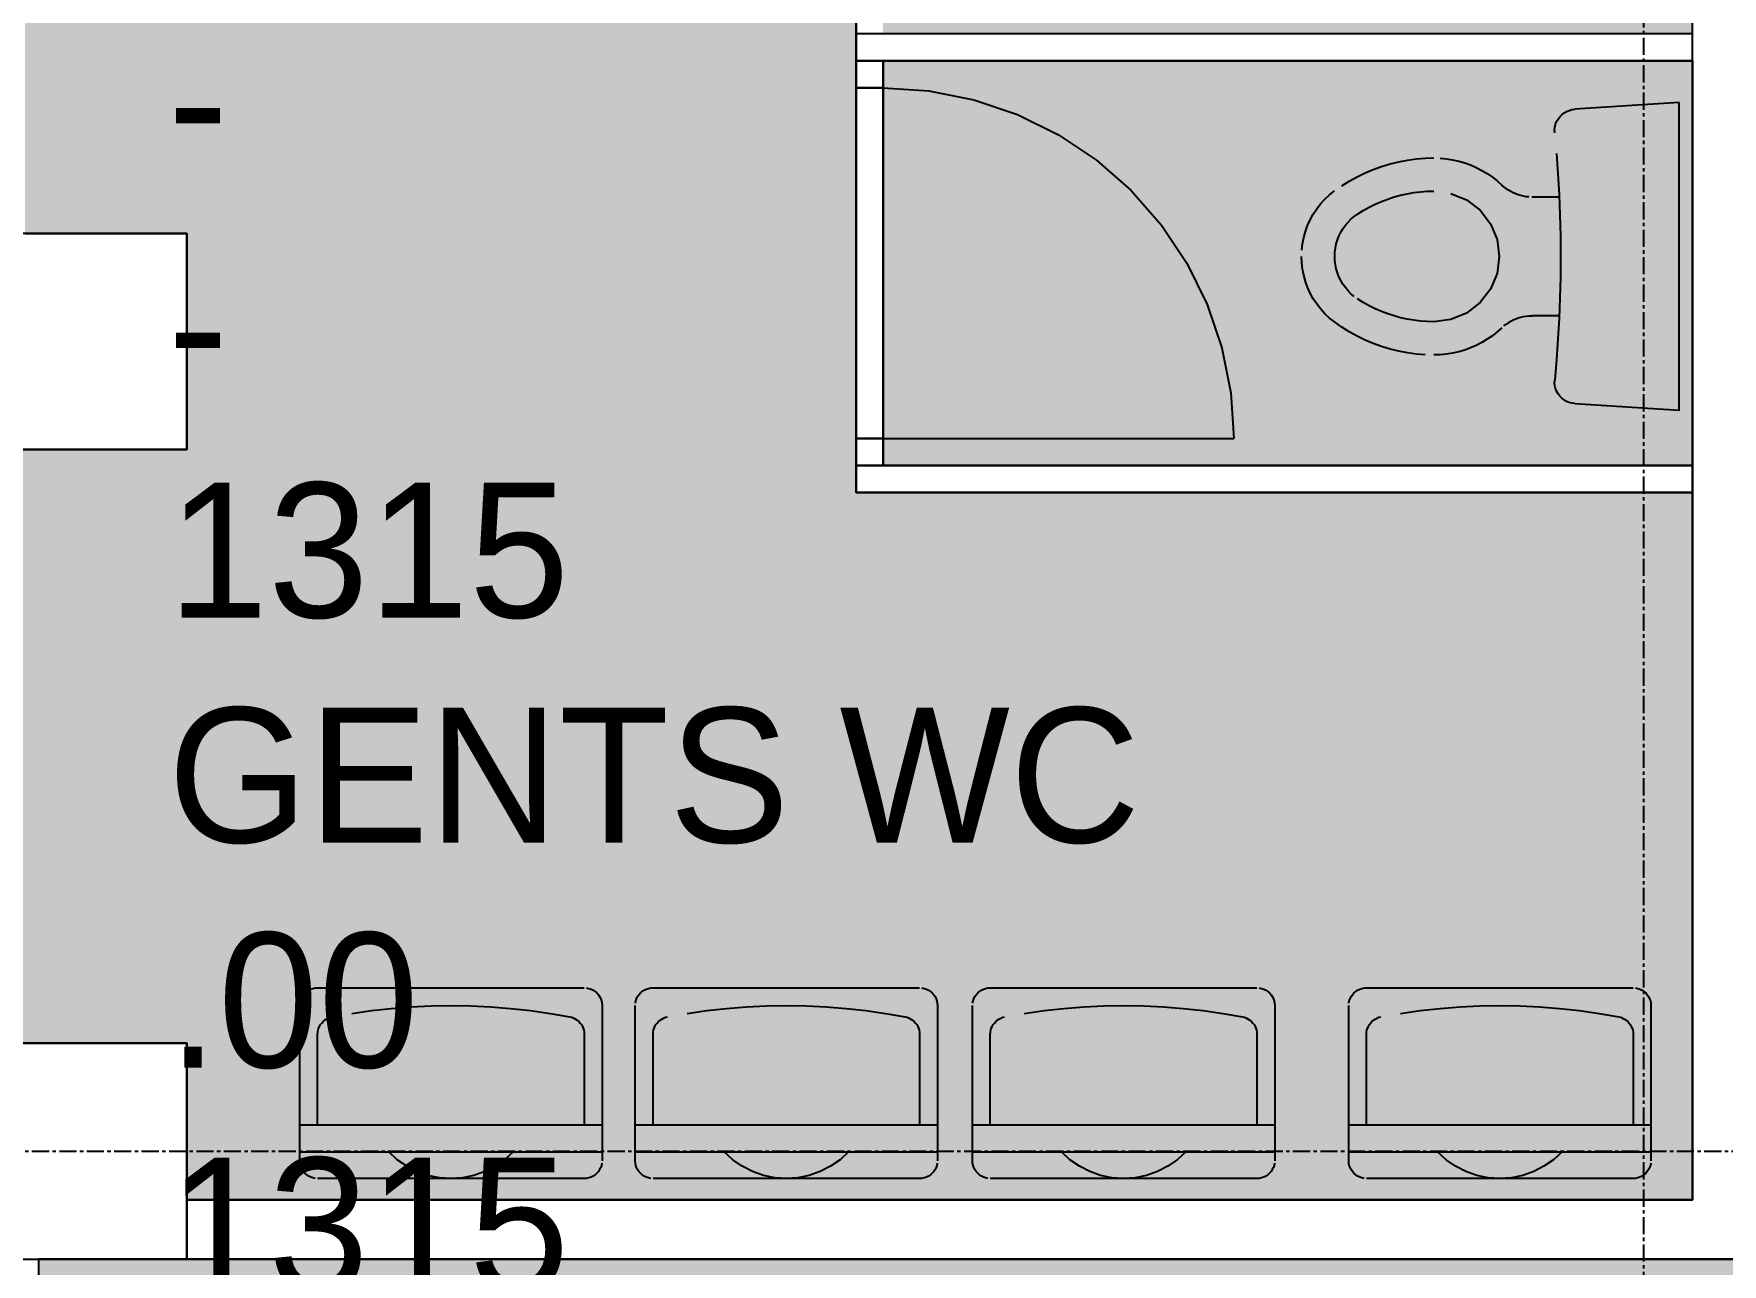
# Model space of a CAD drawing. Header units: millimetres. Extents: x -67062 to 59842, y -55557 to 30708.
# Drawn here: x 16304 to 19433, y 3949 to 6228 of the extents above; entities that cross this region are included whole.
import ezdxf

# ---------------------------------------------------------------- set-up
doc = ezdxf.new("R2010")
doc.units = ezdxf.units.MM
doc.header["$MEASUREMENT"] = 0
doc.linetypes.add('PCENTRE', pattern=[50.8, 31.75, -6.35, 6.35, -6.35])
doc.linetypes.add('PCENTRE2', pattern=[28.575, 19.05, -3.175, 3.175, -3.175])
for name, color, linetype in [('Boundaries_and_building_grids', 140, 'PCENTRE2'), ('BRICK_WALLS_P4', 1, 'CONTINUOUS'), ('COLUMNS_P5', 5, 'CONTINUOUS'), ('DR', 8, 'CONTINUOUS'), ('GROS$', 1, 'CONTINUOUS'), ('HL-TMP', 7, 'CONTINUOUS'), ('RM$', 5, 'CONTINUOUS'), ('RM$TXT', 5, 'CONTINUOUS'), ('SANITARY_P1', 1, 'CONTINUOUS'), ('WA', 6, 'CONTINUOUS')]:
    doc.layers.add(name, color=color, linetype=linetype)

msp = doc.modelspace()

# ---------------------------------------------------------------- hatches: boundary and pattern name
at = {"layer": 'HL-TMP', "linetype": 'Continuous', "true_color": 0x666666}
h = msp.add_hatch(color=251, dxfattribs=at)
h.paths.add_polyline_path([(-16822.3, -34091.9), (-19602.3, -34091.9), (-19602.3, -34881.9), (-19602.3, -40091.9), (-17412.3, -40091.9), (-16822.3, -40091.9), (-16822.3, -38881.9)], flags=0)
h.paths.add_polyline_path([(14587.7, 6340.9), (14422, 6740.9), (13620.6, 7542.4), (13220.6, 7708.1), (8854.9, 7708.1), (8454.9, 7542.4), (7653.4, 6740.9), (7487.7, 6340.9), (7487.7, 4358.1), (14587.7, 4358.1)], flags=0)
h.paths.add_polyline_path([(-43912.3, 6340.9), (-44078, 6740.9), (-44879.4, 7542.4), (-45279.4, 7708.1), (-49645.1, 7708.1), (-50045.1, 7542.4), (-50846.6, 6740.9), (-51012.3, 6340.9), (-51012.3, 4358.1), (-43912.3, 4358.1)], flags=0)
h.paths.add_polyline_path([(-43912.3, -27541.9), (-51012.3, -27541.9), (-51012.3, -29524.8), (-50846.6, -29924.8), (-50045.1, -30726.3), (-49645.1, -30891.9), (-45279.4, -30891.9), (-44879.4, -30726.3), (-44078, -29924.8), (-43912.3, -29524.8)], flags=0)
h.paths.add_polyline_path([(14587.7, -27541.9), (7487.7, -27541.9), (7487.7, -29524.8), (7653.4, -29924.8), (8454.9, -30726.3), (8854.9, -30891.9), (13220.6, -30891.9), (13620.6, -30726.3), (14422, -29924.8), (14587.7, -29524.8)], flags=0)
h.paths.add_polyline_path([(-10822.3, -34091.9), (-13982.3, -34091.9), (-13982.3, -39981.9), (-12402.3, -39981.9), (-10822.3, -39981.9)], flags=0)
h.paths.add_polyline_path([(23487.7, 4343.1), (23487.7, 7343.1), (23487.7, 10343.1), (23487.7, 13343.1), (23487.7, 16343.1), (23487.7, 19343.1), (23487.7, 22343.1), (23487.7, 25343.1), (23487.7, 28103.1), (20987.7, 28103.1), (20987.7, 26143.1), (20987.7, 23143.1), (20987.7, 20143.1), (20987.7, 17143.1), (20987.7, 14143.1), (20987.7, 12736), (20987.7, 11330.6), (20987.7, 9928.1), (20987.7, 6810.6), (20987.7, 5308.1), (20987.7, 3958.1), (20182.7, 3958.1), (16312.7, 3958.1), (16312.7, 2933.1), (16312.7, 308.1), (20927.7, 308.1), (20927.7, -91.9), (21390.7, -91.9), (22990.7, -91.9), (23487.7, -91.9), (23487.7, 1343.1)], flags=0)
h.paths.add_polyline_path([(21037.7, -201.9), (21037.7, -24396.9), (16587.7, -24396.9), (16587.7, -24541.9), (14812.7, -24541.9), (14812.7, -27141.9), (16587.7, -27141.9), (16587.7, -27286.9), (20777.7, -27286.9), (20777.7, -37877.3), (23787.7, -37877.3), (23787.7, -3396.9), (23487.7, -3396.9), (23487.7, -201.9)], flags=0)
h.paths.add_polyline_path([(-1767.3, -24541.9), (-1767.3, -27141.9), (7262.7, -27141.9), (7262.7, -24541.9)], flags=0)
h.paths.add_polyline_path([(-1512.3, -27251.9), (57.7, -27251.9), (57.7, -32366.9), (-1512.3, -32366.9)], flags=0)
h.paths.add_polyline_path([(-10602.3, -33981.9), (-10602.3, -40201.9), (-9322.3, -40201.9), (-9322.3, -33981.9)], flags=0)
h.paths.add_polyline_path([(-34912.3, -32366.9), (-34912.3, -33981.9), (57.7, -33981.9), (57.7, -32366.9)], flags=0)
h.paths.add_polyline_path([(57.7, -38326.9), (57.7, -34091.9), (-1512.3, -34091.9), (-1512.3, -40201.9), (-1657.3, -40201.9), (-1657.3, -41751.9), (-1657.3, -42286.9), (-1049.8, -42286.9), (57.7, -42286.9), (57.7, -42126.9), (57.7, -39126.9)], flags=0)
h.paths.add_polyline_path([(-1767.3, -40201.9), (-2902.7, -40201.9), (-8302.3, -40201.9), (-9212.3, -40201.9), (-9212.3, -41751.9), (-9212.3, -41801.9), (-7197.3, -41801.9), (-4197.3, -41801.9), (-1767.3, -41801.9), (-1767.3, -41751.9)], flags=0)
h.paths.add_polyline_path([(-37712, -40201.9), (-37712, -41801.9), (-9322.3, -41801.9), (-9322.3, -40201.9), (-14202.3, -40201.9), (-14202.3, -39601.9), (-16602.3, -39601.9), (-16602.3, -40201.9), (-19822.3, -40201.9), (-19822.3, -39601.9), (-22222.3, -39601.9), (-22222.3, -40201.9)], flags=0)
h.paths.add_polyline_path([(-36512.3, -27251.9), (-36512.3, -40201.9), (-34912.3, -40201.9), (-34912.3, -27251.9)], flags=0)
h.paths.add_polyline_path([(-31602.3, -33981.9), (-30322.3, -33981.9), (-30322.3, -40201.9), (-31602.3, -40201.9)], flags=0)
h.paths.add_polyline_path([(-43687.3, -24541.9), (-43687.3, -27141.9), (-34712.3, -27141.9), (-34712.3, -24541.9)], flags=0)
h.paths.add_polyline_path([(-59962.3, 14603.1), (-59962.3, -37877.3), (-57462.3, -37877.3), (-57462.3, -27141.9), (-51237.3, -27141.9), (-51237.3, -24541.9), (-57462.3, -24541.9), (-57462.3, -141.9), (-57352.3, -141.9), (-57352.3, 308.1), (-52737.3, 308.1), (-52737.3, 3958.1), (-57462.3, 3958.1), (-57462.3, 14603.1)], flags=0)
h.paths.add_polyline_path([(-57412.3, 25343.1), (-57412.3, 28103.1), (-60012.3, 28103.1), (-60012.3, 25343.1), (-60012.3, 23143.1), (-60012.3, 20143.1), (-60012.3, 19213.1), (-59962.3, 19213.1), (-59962.3, 17143.1), (-59962.3, 14713.1), (-57462.3, 14713.1), (-57462.3, 16213.1), (-57412.3, 16213.1), (-57412.3, 16343.1), (-57412.3, 19343.1), (-57412.3, 22343.1)], flags=0)
h.paths.add_polyline_path([(-43687.3, 3958.1), (-43687.3, -141.9), (-42412.3, -141.9), (-42412.3, 1158.1), (-34712.3, 1158.1), (-34712.3, -141.9), (-31912.3, -141.9), (-31912.3, 8.1), (-31512.3, 8.1), (-31512.3, -91.9), (-31291.6, -91.9), (-31079.4, -429.1), (-29345.1, -429.1), (-29133, -91.9), (-28912.3, -91.9), (-28912.3, 58.1), (-28512.3, 58.1), (-28512.3, -91.9), (-28291.6, -91.9), (-28079.4, -429.1), (-26345.1, -429.1), (-26133, -91.9), (-25912.3, -91.9), (-25912.3, 58.1), (-25512.3, 58.1), (-25512.3, -91.9), (-25291.6, -91.9), (-25079.4, -429.1), (-23345.1, -429.1), (-23133, -91.9), (-22912.3, -91.9), (-22912.3, 58.1), (-22512.3, 58.1), (-22512.3, -91.9), (-22291.6, -91.9), (-22079.4, -429.1), (-20345.1, -429.1), (-20133, -91.9), (-19912.3, -91.9), (-19912.3, 58.1), (-19512.3, 58.1), (-19512.3, -91.9), (-19291.6, -91.9), (-19079.4, -429.1), (-17345.1, -429.1), (-17133, -91.9), (-16912.3, -91.9), (-16912.3, 58.1), (-16512.3, 58.1), (-16512.3, -91.9), (-16291.6, -91.9), (-16079.4, -429.1), (-14345.1, -429.1), (-14133, -91.9), (-13912.3, -91.9), (-13912.3, 58.1), (-13512.3, 58.1), (-13512.3, -91.9), (-13291.6, -91.9), (-13079.4, -429.1), (-11345.1, -429.1), (-11133, -91.9), (-10912.3, -91.9), (-10912.3, 58.1), (-10512.3, 58.1), (-10512.3, -91.9), (-10291.6, -91.9), (-10079.4, -429.1), (-8345.1, -429.1), (-8133, -91.9), (-7912.3, -91.9), (-7912.3, 58.1), (-7512.3, 58.1), (-7512.3, -91.9), (-7291.6, -91.9), (-7079.4, -429.1), (-5345.1, -429.1), (-5133, -91.9), (-4912.3, -91.9), (-4912.3, 8.1), (-1767.3, 8.1), (-1767.3, 1158.1), (5987.7, 1158.1), (5987.7, -141.9), (7262.7, -141.9), (7262.7, 3958.1)], flags=0)
h.paths.add_polyline_path([(-32062.3, -141.9), (-34712.3, -141.9), (-34712.3, -27141.9), (-31787.3, -27141.9), (-31787.3, -26921.2), (-31575.2, -26709.1), (-31575.2, -24974.8), (-31787.3, -24762.7), (-31787.3, -24541.9), (-32312.3, -24541.9), (-32312.3, -24141.9), (-31787.3, -24141.9), (-31787.3, -23921.2), (-31575.2, -23709.1), (-31575.2, -21974.8), (-31787.3, -21762.7), (-31787.3, -21541.9), (-32312.3, -21541.9), (-32312.3, -21141.9), (-31787.3, -21141.9), (-31787.3, -20921.2), (-31575.2, -20709.1), (-31575.2, -18974.8), (-31787.3, -18762.7), (-31787.3, -18541.9), (-32312.3, -18541.9), (-32312.3, -18141.9), (-31787.3, -18141.9), (-31787.3, -17921.2), (-31575.2, -17709.1), (-31575.2, -15974.8), (-31787.3, -15762.7), (-31787.3, -15541.9), (-32312.3, -15541.9), (-32312.3, -15141.9), (-31787.3, -15141.9), (-31787.3, -14921.2), (-31575.2, -14709.1), (-31575.2, -12974.8), (-31787.3, -12762.7), (-31787.3, -12541.9), (-32312.3, -12541.9), (-32312.3, -12141.9), (-31787.3, -12141.9), (-31787.3, -11921.2), (-31575.2, -11709.1), (-31575.2, -9974.8), (-31787.3, -9762.7), (-31787.3, -9541.9), (-32312.3, -9541.9), (-32312.3, -9141.9), (-31787.3, -9141.9), (-31787.3, -8921.2), (-31575.2, -8709.1), (-31575.2, -6974.8), (-31787.3, -6762.7), (-31787.3, -6541.9), (-32312.3, -6541.9), (-32312.3, -6141.9), (-31787.3, -6141.9), (-31787.3, -5921.2), (-31575.2, -5709.1), (-31575.2, -3974.8), (-31787.3, -3762.7), (-31787.3, -3541.9), (-32312.3, -3541.9), (-32312.3, -3141.9), (-31787.3, -3141.9), (-31787.3, -2921.2), (-31575.2, -2709.1), (-31575.2, -974.8), (-31787.3, -762.7), (-31787.3, -541.9), (-32062.3, -541.9)], flags=0)
h.paths.add_polyline_path([(-4637.3, -27141.9), (-1767.3, -27141.9), (-1767.3, 8.1), (-4512.3, 8.1), (-4512.3, -141.9), (-4362.3, -141.9), (-4362.3, -541.9), (-4637.3, -541.9), (-4637.3, -762.7), (-4849.4, -974.8), (-4849.4, -2709.1), (-4637.3, -2921.2), (-4637.3, -3141.9), (-4312.3, -3141.9), (-4312.3, -3541.9), (-4637.3, -3541.9), (-4637.3, -3762.7), (-4849.4, -3974.8), (-4849.4, -5709.1), (-4637.3, -5921.2), (-4637.3, -6141.9), (-4312.3, -6141.9), (-4312.3, -6541.9), (-4637.3, -6541.9), (-4637.3, -6762.7), (-4849.4, -6974.8), (-4849.4, -8709.1), (-4637.3, -8921.2), (-4637.3, -9141.9), (-4312.3, -9141.9), (-4312.3, -9541.9), (-4637.3, -9541.9), (-4637.3, -9762.7), (-4849.4, -9974.8), (-4849.4, -11709.1), (-4637.3, -11921.2), (-4637.3, -12141.9), (-4312.3, -12141.9), (-4312.3, -12541.9), (-4637.3, -12541.9), (-4637.3, -12762.7), (-4849.4, -12974.8), (-4849.4, -14709.1), (-4637.3, -14921.2), (-4637.3, -15141.9), (-4312.3, -15141.9), (-4312.3, -15541.9), (-4637.3, -15541.9), (-4637.3, -15762.7), (-4849.4, -15974.8), (-4849.4, -17709.1), (-4637.3, -17921.2), (-4637.3, -18141.9), (-4312.3, -18141.9), (-4312.3, -18541.9), (-4637.3, -18541.9), (-4637.3, -18762.7), (-4849.4, -18974.8), (-4849.4, -20709.1), (-4637.3, -20921.2), (-4637.3, -21141.9), (-4312.3, -21141.9), (-4312.3, -21541.9), (-4637.3, -21541.9), (-4637.3, -21762.7), (-4849.4, -21974.8), (-4849.4, -23709.1), (-4637.3, -23921.2), (-4637.3, -24141.9), (-4312.3, -24141.9), (-4312.3, -24541.9), (-4637.3, -24541.9), (-4637.3, -24762.7), (-4849.4, -24974.8), (-4849.4, -26709.1), (-4637.3, -26921.2)], flags=0)
h.paths.add_polyline_path([(32.7, 3958.1), (1032.7, 3958.1), (1032.7, 5658.1), (1232.7, 5658.1), (1232.7, 12958.1), (32.7, 12958.1)], flags=0)
at = {"layer": 'HL-TMP', "linetype": 'Continuous', "true_color": 0x33ccff}
msp.add_hatch(color=140, dxfattribs=at).paths.add_polyline_path([(15062.7, 4068.1), (14987.7, 4068.1), (14987.7, 4358.1), (14887.7, 4358.1), (14887.7, 5458.1), (16587.7, 5458.1), (16587.7, 5858.1), (16287.7, 5858.1), (16287.7, 8458.1), (16587.7, 8458.1), (16587.7, 8603.1), (17827.7, 8603.1), (17827.7, 8528.1), (17877.7, 8528.1), (17877.7, 8603.1), (19377.7, 8603.1), (19377.7, 7828.1), (17877.7, 7828.1), (17877.7, 8528.1), (17827.7, 8528.1), (17827.7, 7728.1), (17877.7, 7728.1), (17877.7, 7778.1), (19377.7, 7778.1), (19377.7, 7028.1), (17877.7, 7028.1), (17877.7, 7728.1), (17827.7, 7728.1), (17827.7, 6928.1), (17877.7, 6928.1), (17877.7, 6978.1), (19377.7, 6978.1), (19377.7, 6228.1), (17877.7, 6228.1), (17877.7, 6928.1), (17827.7, 6928.1), (17827.7, 6128.1), (17877.7, 6128.1), (17877.7, 6178.1), (19377.7, 6178.1), (19377.7, 5428.1), (17877.7, 5428.1), (17877.7, 6128.1), (17827.7, 6128.1), (17827.7, 5378.1), (19377.7, 5378.1), (19377.7, 4068.1), (16587.7, 4068.1), (16587.7, 4358.1), (15987.7, 4358.1), (15987.7, 4068.1)], flags=16)

# ---------------------------------------------------------------- linework, layer by layer
at = {"layer": 'Boundaries_and_building_grids', "color": 140, "linetype": 'PCENTRE', "lineweight": -3}
for p, q in [((19287.7, -43391.9), (19287.7, 30708.1)), ((-67062.3, 4158.1), (30637.7, 4158.1))]:
    msp.add_line(p, q, dxfattribs=at)
at = {"layer": 'BRICK_WALLS_P4', "linetype": 'Continuous'}
for p, q in [((19377.7, 4068.1), (19377.7, 8603.1)), ((16587.7, 4068.1), (19377.7, 4068.1)), ((16587.7, 4068.1), (16587.7, 3958.1)), ((16587.7, 3958.1), (19487.7, 3958.1))]:
    msp.add_line(p, q, dxfattribs=at)
at = {"layer": 'COLUMNS_P5', "linetype": 'Continuous'}
for points in [[(16587.7, 5458.1), (16587.7, 5858.1), (15987.7, 5858.1), (15987.7, 5458.1), (16587.7, 5458.1)], [(16587.7, 3958.1), (16587.7, 4358.1), (15987.7, 4358.1), (15987.7, 3958.1), (16587.7, 3958.1)]]:
    msp.add_lwpolyline(points, dxfattribs=at)
at = {"layer": 'DR'}
for p, q in [((17877.7, 6128.1), (17962.6, 6122.5)), ((17962.6, 6122.5), (18045.9, 6105.9)), ((18045.9, 6105.9), (18126.5, 6078.6)), ((18126.5, 6078.6), (18202.7, 6041)), ((18202.7, 6041), (18273.4, 5993.7)), ((18273.4, 5993.7), (18337.3, 5937.7)), ((18337.3, 5937.7), (18393.4, 5873.8)), ((18393.4, 5873.8), (18440.6, 5803.1)), ((18440.6, 5803.1), (18478.2, 5726.8)), ((18478.2, 5726.8), (18505.6, 5646.3)), ((18505.6, 5646.3), (18522.1, 5562.9)), ((18522.1, 5562.9), (18527.7, 5478.1))]:
    msp.add_line(p, q, dxfattribs=at)
at = {"layer": 'DR', "linetype": 'Continuous'}
msp.add_line((17877.7, 5478.1), (18527.7, 5478.1), dxfattribs=at)
for points in [[(17827.7, 6128.1), (17827.7, 6178.1), (17877.7, 6178.1), (17877.7, 6128.1), (17827.7, 6128.1)], [(17827.7, 5428.1), (17827.7, 5478.1), (17877.7, 5478.1), (17877.7, 5428.1), (17827.7, 5428.1)], [(16262.7, 3908.1), (16262.7, 3958.1), (16312.7, 3958.1), (16312.7, 3908.1), (16262.7, 3908.1)]]:
    msp.add_lwpolyline(points, dxfattribs=at)
at = {"layer": 'GROS$', "linetype": 'Continuous', "flags": 128}
for points in [[(15987.7, 4358.1), (16587.7, 4358.1), (16587.7, 4068.1), (19377.7, 4068.1), (19377.7, 5378.1), (17827.7, 5378.1), (17827.7, 5478.1), (17877.7, 5478.1), (17877.7, 5428.1), (19377.7, 5428.1), (19377.7, 6178.1), (17877.7, 6178.1), (17877.7, 5478.1), (17827.7, 5478.1), (17827.7, 6278.1)], [(16287.7, 5858.1), (16587.7, 5858.1), (16587.7, 5458.1), (14887.7, 5458.1)], [(20183.4, 3958.1), (16312.7, 3958.1), (16312.7, 2933.1)]]:
    msp.add_lwpolyline(points, dxfattribs=at)
at = {"layer": 'RM$', "linetype": 'Continuous', "flags": 128}
for points in [[(20987.7, 20143.1), (20987.7, 17143.1), (20987.7, 14143.1), (20987.7, 12736), (20987.7, 11330.6), (20987.7, 9928.1), (20987.7, 6810.6), (20987.7, 5308.1), (20987.7, 3958.1), (20182.7, 3958.1), (16312.7, 3958.1), (16312.7, 2933.1), (16312.7, 308.1), (20927.7, 308.1), (20927.7, -91.9)], [(17827.7, 6928.1), (17827.7, 6128.1), (17877.7, 6128.1), (17877.7, 6178.1), (19377.7, 6178.1), (19377.7, 5428.1), (17877.7, 5428.1), (17877.7, 6128.1), (17827.7, 6128.1), (17827.7, 5378.1), (19377.7, 5378.1), (19377.7, 4068.1), (16587.7, 4068.1), (16587.7, 4358.1), (15987.7, 4358.1)], [(14887.7, 5458.1), (16587.7, 5458.1), (16587.7, 5858.1), (16287.7, 5858.1)]]:
    msp.add_lwpolyline(points, dxfattribs=at)
at = {"layer": 'SANITARY_P1'}
for p, q in [((19125.9, 6065.4), (19128.5, 6070)), ((19128.5, 6070), (19131.7, 6074.3)), ((19131.7, 6074.3), (19135.4, 6078.1)), ((19135.4, 6078.1), (19139.6, 6081.4)), ((19139.6, 6081.4), (19144.2, 6084.1)), ((19144.2, 6084.1), (19149.1, 6086.2)), ((19149.1, 6086.2), (19154.3, 6087.6)), ((19154.3, 6087.6), (19159.6, 6088.3)), ((19122.2, 6049.9), (19122.7, 6055.2)), ((19122.3, 6044.6), (19122.2, 6049.9)), ((19122.7, 6055.2), (19124, 6060.4)), ((19124, 6060.4), (19125.9, 6065.4)), ((18770.8, 5970.5), (18785.9, 5976.9)), ((18785.9, 5976.9), (18801.4, 5982.5)), ((18801.4, 5982.5), (18817.2, 5987.2)), ((18817.2, 5987.2), (18833.2, 5991.1)), ((18833.2, 5991.1), (18849.4, 5994.2)), ((18849.4, 5994.2), (18865.7, 5996.4)), ((18865.7, 5996.4), (18882.1, 5997.7)), ((18882.1, 5997.7), (18898.6, 5998.1)), ((18910.2, 5997.8), (18921.7, 5996.7)), ((18921.7, 5996.7), (18933.1, 5994.8)), ((18933.1, 5994.8), (18944.4, 5992.3)), ((18944.4, 5992.3), (18955.5, 5989)), ((18955.5, 5989), (18966.4, 5985.1)), ((18966.4, 5985.1), (18977, 5980.4)), ((18977, 5980.4), (18987.3, 5975.1)), ((19125.6, 6006.5), (19128.3, 5968.4)), ((18727.6, 5946.6), (18741.6, 5955.3)), ((18741.6, 5955.3), (18756, 5963.3)), ((18756, 5963.3), (18770.8, 5970.5)), ((18987.3, 5975.1), (18997.2, 5969.2)), ((18997.2, 5969.2), (19006.8, 5962.6)), ((19006.8, 5962.6), (19015.9, 5955.4)), ((19015.9, 5955.4), (19024.5, 5947.7)), ((19028.3, 5944.3), (19024.5, 5947.7)), ((19128.3, 5968.4), (19130.4, 5930.2)), ((18688.5, 5913), (18696.4, 5921.7)), ((18696.4, 5921.7), (18705, 5929.7)), ((18705, 5929.7), (18714.1, 5937.1)), ((18789.7, 5912.5), (18801.1, 5917.5)), ((18801.1, 5917.5), (18812.8, 5921.9)), ((18812.8, 5921.9), (18824.7, 5925.8)), ((18824.7, 5925.8), (18836.7, 5929.1)), ((18836.7, 5929.1), (18848.9, 5931.8)), ((18848.9, 5931.8), (18861.2, 5933.9)), ((18861.2, 5933.9), (18873.6, 5935.4)), ((18873.6, 5935.4), (18886.1, 5936.3)), ((18886.1, 5936.3), (18898.6, 5936.6)), ((18929.9, 5932.5), (18959.1, 5920.4)), ((18959.1, 5920.4), (18984.1, 5901.2)), ((19032.3, 5941.2), (19028.3, 5944.3)), ((19036.5, 5938.3), (19032.3, 5941.2)), ((19040.8, 5935.7), (19036.5, 5938.3)), ((19045.3, 5933.4), (19040.8, 5935.7)), ((19050, 5931.4), (19045.3, 5933.4)), ((19054.7, 5929.6), (19050, 5931.4)), ((19059.6, 5928.2), (19054.7, 5929.6)), ((19064.6, 5927.1), (19059.6, 5928.2)), ((19069.6, 5926.3), (19064.6, 5927.1)), ((19074.6, 5925.8), (19069.6, 5926.3)), ((19130.4, 5930.2), (19131.9, 5892.1)), ((18664.3, 5872.9), (18669.2, 5883.6)), ((18669.2, 5883.6), (18674.9, 5893.9)), ((18674.9, 5893.9), (18681.3, 5903.7)), ((18681.3, 5903.7), (18688.5, 5913)), ((18739.3, 5879.2), (18744.8, 5884.7)), ((18744.8, 5884.7), (18750.7, 5889.7)), ((18750.7, 5889.7), (18757, 5894.2)), ((18757, 5894.2), (18767.6, 5900.9)), ((18767.6, 5900.9), (18778.5, 5906.9)), ((18778.5, 5906.9), (18789.7, 5912.5)), ((18984.1, 5901.2), (19003.4, 5876.1)), ((19131.9, 5892.1), (19132.8, 5853.8)), ((18657.2, 5850.6), (18660.3, 5861.9)), ((18660.3, 5861.9), (18664.3, 5872.9)), ((18719.6, 5846.1), (18722.5, 5853.3)), ((18722.5, 5853.3), (18725.9, 5860.3)), ((18725.9, 5860.3), (18729.8, 5867)), ((18729.8, 5867), (18734.3, 5873.3)), ((18734.3, 5873.3), (18739.3, 5879.2)), ((19003.4, 5876.1), (19015.5, 5846.9)), ((19132.8, 5853.8), (19133.1, 5815.6)), ((18653.5, 5827.4), (18654.9, 5839)), ((18654.9, 5839), (18657.2, 5850.6)), ((18714.6, 5815.6), (18714.9, 5823.4)), ((18714.9, 5823.4), (18715.9, 5831.1)), ((18715.9, 5831.1), (18717.4, 5838.7)), ((18717.4, 5838.7), (18719.6, 5846.1)), ((19015.5, 5846.9), (19019.6, 5815.6)), ((18653.5, 5803.9), (18653.1, 5815.6)), ((18654.9, 5792.2), (18653.5, 5803.9)), ((18657.2, 5780.7), (18654.9, 5792.2)), ((18714.9, 5807.9), (18714.6, 5815.6)), ((18715.9, 5800.2), (18714.9, 5807.9)), ((18717.4, 5792.6), (18715.9, 5800.2)), ((18719.6, 5785.2), (18717.4, 5792.6)), ((19019.6, 5815.6), (19015.5, 5784.3)), ((19133.1, 5815.6), (19132.8, 5777.4)), ((18660.3, 5769.4), (18657.2, 5780.7)), ((18664.3, 5758.4), (18660.3, 5769.4)), ((18669.2, 5747.7), (18664.3, 5758.4)), ((18722.5, 5777.9), (18719.6, 5785.2)), ((18725.9, 5771), (18722.5, 5777.9)), ((18729.8, 5764.3), (18725.9, 5771)), ((18734.3, 5758), (18729.8, 5764.3)), ((18739.3, 5752.1), (18734.3, 5758)), ((19015.5, 5784.3), (19003.4, 5755.1)), ((19132.8, 5777.4), (19131.9, 5739.2)), ((18674.9, 5737.4), (18669.2, 5747.7)), ((18681.3, 5727.6), (18674.9, 5737.4)), ((18688.5, 5718.3), (18681.3, 5727.6)), ((18744.8, 5746.6), (18739.3, 5752.1)), ((18750.7, 5741.5), (18744.8, 5746.6)), ((18767.6, 5730.4), (18757, 5737)), ((18778.5, 5724.3), (18767.6, 5730.4)), ((18984.1, 5730.1), (18959.1, 5710.8)), ((19003.4, 5755.1), (18984.1, 5730.1)), ((19131.9, 5739.2), (19130.4, 5701)), ((18696.4, 5709.6), (18688.5, 5718.3)), ((18705, 5701.5), (18696.4, 5709.6)), ((18714.1, 5694.2), (18705, 5701.5)), ((18789.7, 5718.8), (18778.5, 5724.3)), ((18801.1, 5713.8), (18789.7, 5718.8)), ((18812.8, 5709.3), (18801.1, 5713.8)), ((18824.7, 5705.5), (18812.8, 5709.3)), ((18836.7, 5702.2), (18824.7, 5705.5)), ((18848.9, 5699.5), (18836.7, 5702.2)), ((18861.2, 5697.4), (18848.9, 5699.5)), ((18873.6, 5695.8), (18861.2, 5697.4)), ((18886.1, 5694.9), (18873.6, 5695.8)), ((18898.6, 5694.6), (18886.1, 5694.9)), ((18929.9, 5698.8), (18898.6, 5694.6)), ((18959.1, 5710.8), (18929.9, 5698.8)), ((19036.5, 5692.9), (19040.8, 5695.5)), ((19040.8, 5695.5), (19045.3, 5697.9)), ((19045.3, 5697.9), (19050, 5699.9)), ((19050, 5699.9), (19054.7, 5701.6)), ((19054.7, 5701.6), (19059.6, 5703.1)), ((19059.6, 5703.1), (19064.6, 5704.2)), ((19064.6, 5704.2), (19069.6, 5705)), ((19069.6, 5705), (19074.6, 5705.5)), ((19074.6, 5705.5), (19079.7, 5705.6)), ((19130.4, 5701), (19128.3, 5662.9)), ((18727.6, 5684.7), (18714.1, 5694.2)), ((18741.6, 5676), (18727.6, 5684.7)), ((18756, 5668), (18741.6, 5676)), ((18770.8, 5660.8), (18756, 5668)), ((19006.8, 5668.7), (18997.2, 5662.1)), ((19015.9, 5675.8), (19006.8, 5668.7)), ((19024.5, 5683.5), (19015.9, 5675.8)), ((19028.3, 5686.9), (19032.3, 5690.1)), ((19032.3, 5690.1), (19036.5, 5692.9)), ((18785.9, 5654.4), (18770.8, 5660.8)), ((18801.4, 5648.8), (18785.9, 5654.4)), ((18817.2, 5644), (18801.4, 5648.8)), ((18833.2, 5640.1), (18817.2, 5644)), ((18849.4, 5637.1), (18833.2, 5640.1)), ((18865.7, 5634.9), (18849.4, 5637.1)), ((18882.1, 5633.6), (18865.7, 5634.9)), ((18910.2, 5633.5), (18898.6, 5633.1)), ((18921.7, 5634.6), (18910.2, 5633.5)), ((18933.1, 5636.4), (18921.7, 5634.6)), ((18944.4, 5639), (18933.1, 5636.4)), ((18955.5, 5642.2), (18944.4, 5639)), ((18966.4, 5646.2), (18955.5, 5642.2)), ((18977, 5650.8), (18966.4, 5646.2)), ((18987.3, 5656.1), (18977, 5650.8)), ((18997.2, 5662.1), (18987.3, 5656.1)), ((19128.3, 5662.9), (19125.6, 5624.7)), ((19125.6, 5624.7), (19122.3, 5586.7)), ((19122.2, 5581.3), (19122.3, 5586.7)), ((19122.7, 5576), (19122.2, 5581.3)), ((19124, 5570.8), (19122.7, 5576)), ((19125.9, 5565.9), (19124, 5570.8)), ((19128.5, 5561.2), (19125.9, 5565.9)), ((19131.7, 5556.9), (19128.5, 5561.2)), ((19135.4, 5553.1), (19131.7, 5556.9)), ((19139.6, 5549.8), (19135.4, 5553.1)), ((19144.2, 5547.1), (19139.6, 5549.8)), ((19149.1, 5545.1), (19144.2, 5547.1)), ((19154.3, 5543.7), (19149.1, 5545.1)), ((19159.6, 5543), (19154.3, 5543.7)), ((16799.4, 4440.6), (16801.3, 4444.5)), ((16801.3, 4444.5), (16803.7, 4448.1)), ((16803.7, 4448.1), (16806.5, 4451.3)), ((16806.5, 4451.3), (16809.8, 4454.1)), ((16809.8, 4454.1), (16813.4, 4456.5)), ((16813.4, 4456.5), (16817.2, 4458.4)), ((16817.2, 4458.4), (16821.3, 4459.8)), ((16821.3, 4459.8), (16825.5, 4460.7)), ((16825.5, 4460.7), (16829.8, 4460.9)), ((17328.3, 4460.7), (17332.5, 4459.8)), ((17332.5, 4459.8), (17336.6, 4458.4)), ((17336.6, 4458.4), (17340.4, 4456.5)), ((17340.4, 4456.5), (17344, 4454.1)), ((17344, 4454.1), (17347.2, 4451.3)), ((17347.2, 4451.3), (17350.1, 4448.1)), ((17350.1, 4448.1), (17352.5, 4444.5)), ((17352.5, 4444.5), (17354.4, 4440.6)), ((17421, 4440.6), (17422.9, 4444.5)), ((17422.9, 4444.5), (17425.3, 4448.1)), ((17425.3, 4448.1), (17428.1, 4451.3)), ((17428.1, 4451.3), (17431.4, 4454.1)), ((17431.4, 4454.1), (17435, 4456.5)), ((17435, 4456.5), (17438.8, 4458.4)), ((17438.8, 4458.4), (17442.9, 4459.8)), ((17442.9, 4459.8), (17447.1, 4460.7)), ((17447.1, 4460.7), (17451.4, 4460.9)), ((17949.8, 4460.7), (17954.1, 4459.8)), ((17954.1, 4459.8), (17958.1, 4458.4)), ((17958.1, 4458.4), (17962, 4456.5)), ((17962, 4456.5), (17965.6, 4454.1)), ((17965.6, 4454.1), (17968.8, 4451.3)), ((17968.8, 4451.3), (17971.7, 4448.1)), ((17971.7, 4448.1), (17974.1, 4444.5)), ((17974.1, 4444.5), (17976, 4440.6)), ((18045.9, 4440.6), (18047.8, 4444.5)), ((18047.8, 4444.5), (18050.2, 4448.1)), ((18050.2, 4448.1), (18053, 4451.3)), ((18053, 4451.3), (18056.2, 4454.1)), ((18056.2, 4454.1), (18059.8, 4456.5)), ((18059.8, 4456.5), (18063.7, 4458.4)), ((18063.7, 4458.4), (18067.8, 4459.8)), ((18067.8, 4459.8), (18072, 4460.7)), ((18072, 4460.7), (18076.3, 4460.9)), ((18574.7, 4460.7), (18578.9, 4459.8)), ((18578.9, 4459.8), (18583, 4458.4)), ((18583, 4458.4), (18586.9, 4456.5)), ((18586.9, 4456.5), (18590.5, 4454.1)), ((18590.5, 4454.1), (18593.7, 4451.3)), ((18593.7, 4451.3), (18596.6, 4448.1)), ((18596.6, 4448.1), (18598.9, 4444.5)), ((18598.9, 4444.5), (18600.9, 4440.6)), ((18743.1, 4440.6), (18745, 4444.5)), ((18745, 4444.5), (18747.4, 4448.1)), ((18747.4, 4448.1), (18750.2, 4451.3)), ((18750.2, 4451.3), (18753.5, 4454.1)), ((18753.5, 4454.1), (18757.1, 4456.5)), ((18757.1, 4456.5), (18760.9, 4458.4)), ((18760.9, 4458.4), (18765, 4459.8)), ((18765, 4459.8), (18769.2, 4460.7)), ((18769.2, 4460.7), (18773.5, 4460.9)), ((19271.9, 4460.7), (19276.2, 4459.8)), ((19276.2, 4459.8), (19280.3, 4458.4)), ((19280.3, 4458.4), (19284.1, 4456.5)), ((19284.1, 4456.5), (19287.7, 4454.1)), ((19287.7, 4454.1), (19290.9, 4451.3)), ((19290.9, 4451.3), (19293.8, 4448.1)), ((19293.8, 4448.1), (19296.2, 4444.5)), ((19296.2, 4444.5), (19298.1, 4440.6)), ((16797.2, 4432.3), (16798, 4436.5)), ((16798, 4436.5), (16799.4, 4440.6)), ((16893, 4413.5), (16929.5, 4418.7)), ((16929.5, 4418.7), (16966.2, 4422.8)), ((16966.2, 4422.8), (17003.1, 4425.7)), ((17003.1, 4425.7), (17040, 4427.4)), ((17040, 4427.4), (17076.9, 4428)), ((17076.9, 4428), (17113.8, 4427.4)), ((17113.8, 4427.4), (17150.7, 4425.7)), ((17150.7, 4425.7), (17187.5, 4422.8)), ((17187.5, 4422.8), (17224.3, 4418.7)), ((17224.3, 4418.7), (17260.8, 4413.5)), ((17260.8, 4413.5), (17297.2, 4407.1)), ((17354.4, 4440.6), (17355.8, 4436.5)), ((17355.8, 4436.5), (17356.6, 4432.3)), ((17356.6, 4432.3), (17356.9, 4428)), ((17418.8, 4432.3), (17419.6, 4436.5)), ((17419.6, 4436.5), (17421, 4440.6)), ((17514.5, 4413.5), (17551.1, 4418.7)), ((17551.1, 4418.7), (17587.8, 4422.8)), ((17587.8, 4422.8), (17624.7, 4425.7)), ((17624.7, 4425.7), (17661.5, 4427.4)), ((17661.5, 4427.4), (17698.5, 4428)), ((17698.5, 4428), (17735.4, 4427.4)), ((17735.4, 4427.4), (17772.3, 4425.7)), ((17772.3, 4425.7), (17809.1, 4422.8)), ((17809.1, 4422.8), (17845.8, 4418.7)), ((17845.8, 4418.7), (17882.4, 4413.5)), ((17882.4, 4413.5), (17918.8, 4407.1)), ((17976, 4440.6), (17977.4, 4436.5)), ((17977.4, 4436.5), (17978.2, 4432.3)), ((17978.2, 4432.3), (17978.5, 4428)), ((18043.6, 4432.3), (18044.5, 4436.5)), ((18044.5, 4436.5), (18045.9, 4440.6)), ((18139.4, 4413.5), (18176, 4418.7)), ((18176, 4418.7), (18212.7, 4422.8)), ((18212.7, 4422.8), (18249.5, 4425.7)), ((18249.5, 4425.7), (18286.4, 4427.4)), ((18286.4, 4427.4), (18323.4, 4428)), ((18323.4, 4428), (18360.3, 4427.4)), ((18360.3, 4427.4), (18397.2, 4425.7)), ((18397.2, 4425.7), (18434, 4422.8)), ((18434, 4422.8), (18470.7, 4418.7)), ((18470.7, 4418.7), (18507.3, 4413.5)), ((18507.3, 4413.5), (18543.7, 4407.1)), ((18600.9, 4440.6), (18602.2, 4436.5)), ((18602.2, 4436.5), (18603.1, 4432.3)), ((18603.1, 4432.3), (18603.4, 4428)), ((18740.9, 4432.3), (18741.7, 4436.5)), ((18741.7, 4436.5), (18743.1, 4440.6)), ((18836.7, 4413.5), (18873.2, 4418.7)), ((18873.2, 4418.7), (18909.9, 4422.8)), ((18909.9, 4422.8), (18946.8, 4425.7)), ((18946.8, 4425.7), (18983.7, 4427.4)), ((18983.7, 4427.4), (19020.6, 4428)), ((19020.6, 4428), (19057.5, 4427.4)), ((19057.5, 4427.4), (19094.4, 4425.7)), ((19094.4, 4425.7), (19131.2, 4422.8)), ((19131.2, 4422.8), (19168, 4418.7)), ((19168, 4418.7), (19204.5, 4413.5)), ((19204.5, 4413.5), (19240.9, 4407.1)), ((19298.1, 4440.6), (19299.5, 4436.5)), ((19299.5, 4436.5), (19300.3, 4432.3)), ((19300.3, 4432.3), (19300.6, 4428)), ((16830.1, 4378.5), (16830.7, 4382.3)), ((16830.7, 4382.3), (16831.8, 4385.9)), ((16831.8, 4385.9), (16833.3, 4389.4)), ((16833.3, 4389.4), (16835.1, 4392.7)), ((16835.1, 4392.7), (16837.4, 4395.7)), ((16837.4, 4395.7), (16840, 4398.5)), ((16840, 4398.5), (16842.8, 4401)), ((16842.8, 4401), (16846, 4403.1)), ((16846, 4403.1), (16849.4, 4404.8)), ((16849.4, 4404.8), (16852.9, 4406.2)), ((16852.9, 4406.2), (16856.6, 4407.1)), ((17297.2, 4407.1), (17300.9, 4406.2)), ((17300.9, 4406.2), (17304.4, 4404.8)), ((17304.4, 4404.8), (17307.8, 4403.1)), ((17307.8, 4403.1), (17310.9, 4401)), ((17310.9, 4401), (17313.8, 4398.5)), ((17313.8, 4398.5), (17316.4, 4395.7)), ((17316.4, 4395.7), (17318.6, 4392.7)), ((17318.6, 4392.7), (17320.5, 4389.4)), ((17320.5, 4389.4), (17322, 4385.9)), ((17322, 4385.9), (17323.1, 4382.3)), ((17323.1, 4382.3), (17323.7, 4378.5)), ((17451.6, 4378.5), (17452.3, 4382.3)), ((17452.3, 4382.3), (17453.4, 4385.9)), ((17453.4, 4385.9), (17454.9, 4389.4)), ((17454.9, 4389.4), (17456.7, 4392.7)), ((17456.7, 4392.7), (17459, 4395.7)), ((17459, 4395.7), (17461.6, 4398.5)), ((17461.6, 4398.5), (17464.4, 4401)), ((17464.4, 4401), (17467.6, 4403.1)), ((17467.6, 4403.1), (17470.9, 4404.8)), ((17470.9, 4404.8), (17474.5, 4406.2)), ((17474.5, 4406.2), (17478.2, 4407.1)), ((17918.8, 4407.1), (17922.5, 4406.2)), ((17922.5, 4406.2), (17926, 4404.8)), ((17926, 4404.8), (17929.4, 4403.1)), ((17929.4, 4403.1), (17932.5, 4401)), ((17932.5, 4401), (17935.4, 4398.5)), ((17935.4, 4398.5), (17938, 4395.7)), ((17938, 4395.7), (17940.2, 4392.7)), ((17940.2, 4392.7), (17942.1, 4389.4)), ((17942.1, 4389.4), (17943.6, 4385.9)), ((17943.6, 4385.9), (17944.7, 4382.3)), ((17944.7, 4382.3), (17945.3, 4378.5)), ((18076.5, 4378.5), (18077.2, 4382.3)), ((18077.2, 4382.3), (18078.2, 4385.9)), ((18078.2, 4385.9), (18079.7, 4389.4)), ((18079.7, 4389.4), (18081.6, 4392.7)), ((18081.6, 4392.7), (18083.9, 4395.7)), ((18083.9, 4395.7), (18086.4, 4398.5)), ((18086.4, 4398.5), (18089.3, 4401)), ((18089.3, 4401), (18092.5, 4403.1)), ((18092.5, 4403.1), (18095.8, 4404.8)), ((18095.8, 4404.8), (18099.4, 4406.2)), ((18099.4, 4406.2), (18103, 4407.1)), ((18543.7, 4407.1), (18547.3, 4406.2)), ((18547.3, 4406.2), (18550.9, 4404.8)), ((18550.9, 4404.8), (18554.3, 4403.1)), ((18554.3, 4403.1), (18557.4, 4401)), ((18557.4, 4401), (18560.3, 4398.5)), ((18560.3, 4398.5), (18562.9, 4395.7)), ((18562.9, 4395.7), (18565.1, 4392.7)), ((18565.1, 4392.7), (18567, 4389.4)), ((18567, 4389.4), (18568.5, 4385.9)), ((18568.5, 4385.9), (18569.5, 4382.3)), ((18569.5, 4382.3), (18570.2, 4378.5)), ((18773.7, 4378.5), (18774.4, 4382.3)), ((18774.4, 4382.3), (18775.5, 4385.9)), ((18775.5, 4385.9), (18777, 4389.4)), ((18777, 4389.4), (18778.8, 4392.7)), ((18778.8, 4392.7), (18781.1, 4395.7)), ((18781.1, 4395.7), (18783.7, 4398.5)), ((18783.7, 4398.5), (18786.5, 4401)), ((18786.5, 4401), (18789.7, 4403.1)), ((18789.7, 4403.1), (18793.1, 4404.8)), ((18793.1, 4404.8), (18796.6, 4406.2)), ((18796.6, 4406.2), (18800.3, 4407.1)), ((19240.9, 4407.1), (19244.6, 4406.2)), ((19244.6, 4406.2), (19248.1, 4404.8)), ((19248.1, 4404.8), (19251.5, 4403.1)), ((19251.5, 4403.1), (19254.6, 4401)), ((19254.6, 4401), (19257.5, 4398.5)), ((19257.5, 4398.5), (19260.1, 4395.7)), ((19260.1, 4395.7), (19262.3, 4392.7)), ((19262.3, 4392.7), (19264.2, 4389.4)), ((19264.2, 4389.4), (19265.7, 4385.9)), ((19265.7, 4385.9), (19266.8, 4382.3)), ((19266.8, 4382.3), (19267.4, 4378.5)), ((16829.8, 4374.7), (16830.1, 4378.5)), ((17323.7, 4378.5), (17324, 4374.7)), ((17451.4, 4374.7), (17451.6, 4378.5)), ((17945.3, 4378.5), (17945.5, 4374.7)), ((18076.3, 4374.7), (18076.5, 4378.5)), ((18570.2, 4378.5), (18570.4, 4374.7)), ((18773.5, 4374.7), (18773.7, 4378.5)), ((19267.4, 4378.5), (19267.6, 4374.7)), ((16797.2, 4136.2), (16796.9, 4140.5)), ((16798, 4132), (16797.2, 4136.2)), ((16799.4, 4127.9), (16798, 4132)), ((16977.4, 4142.5), (16961.6, 4157)), ((16995.1, 4130.3), (16977.4, 4142.5)), ((17014.2, 4120.5), (16995.1, 4130.3)), ((17158.7, 4130.3), (17139.6, 4120.5)), ((17176.4, 4142.5), (17158.7, 4130.3)), ((17192.2, 4157), (17176.4, 4142.5)), ((17355.8, 4132), (17354.4, 4127.9)), ((17356.6, 4136.2), (17355.8, 4132)), ((17418.8, 4136.2), (17418.5, 4140.5)), ((17419.6, 4132), (17418.8, 4136.2)), ((17421, 4127.9), (17419.6, 4132)), ((17599, 4142.5), (17583.2, 4157)), ((17616.6, 4130.3), (17599, 4142.5)), ((17635.8, 4120.5), (17616.6, 4130.3)), ((17780.3, 4130.3), (17761.2, 4120.5)), ((17798, 4142.5), (17780.3, 4130.3)), ((17813.8, 4157), (17798, 4142.5)), ((17977.4, 4132), (17976, 4127.9)), ((17978.2, 4136.2), (17977.4, 4132)), ((18043.6, 4136.2), (18043.4, 4140.5)), ((18044.5, 4132), (18043.6, 4136.2)), ((18045.9, 4127.9), (18044.5, 4132)), ((18223.9, 4142.5), (18208.1, 4157)), ((18241.5, 4130.3), (18223.9, 4142.5)), ((18260.6, 4120.5), (18241.5, 4130.3)), ((18405.2, 4130.3), (18386.1, 4120.5)), ((18422.8, 4142.5), (18405.2, 4130.3)), ((18438.7, 4157), (18422.8, 4142.5)), ((18602.2, 4132), (18600.9, 4127.9)), ((18603.1, 4136.2), (18602.2, 4132)), ((18740.9, 4136.2), (18740.6, 4140.5)), ((18741.7, 4132), (18740.9, 4136.2)), ((18743.1, 4127.9), (18741.7, 4132)), ((18921.1, 4142.5), (18905.3, 4157)), ((18938.7, 4130.3), (18921.1, 4142.5)), ((18957.9, 4120.5), (18938.7, 4130.3)), ((19102.4, 4130.3), (19083.3, 4120.5)), ((19120.1, 4142.5), (19102.4, 4130.3)), ((19135.9, 4157), (19120.1, 4142.5)), ((19299.5, 4132), (19298.1, 4127.9)), ((19300.3, 4136.2), (19299.5, 4132)), ((16801.3, 4124.1), (16799.4, 4127.9)), ((16803.7, 4120.5), (16801.3, 4124.1)), ((16806.5, 4117.3), (16803.7, 4120.5)), ((16809.8, 4114.4), (16806.5, 4117.3)), ((16813.4, 4112), (16809.8, 4114.4)), ((16817.2, 4110.1), (16813.4, 4112)), ((16821.3, 4108.7), (16817.2, 4110.1)), ((16825.5, 4107.9), (16821.3, 4108.7)), ((17034.4, 4113.4), (17014.2, 4120.5)), ((17055.5, 4109.1), (17034.4, 4113.4)), ((17076.9, 4107.6), (17055.5, 4109.1)), ((17098.3, 4109.1), (17076.9, 4107.6)), ((17119.4, 4113.4), (17098.3, 4109.1)), ((17139.6, 4120.5), (17119.4, 4113.4)), ((17328.3, 4107.9), (17324, 4107.6)), ((17332.5, 4108.7), (17328.3, 4107.9)), ((17336.6, 4110.1), (17332.5, 4108.7)), ((17340.4, 4112), (17336.6, 4110.1)), ((17344, 4114.4), (17340.4, 4112)), ((17347.2, 4117.3), (17344, 4114.4)), ((17350.1, 4120.5), (17347.2, 4117.3)), ((17352.5, 4124.1), (17350.1, 4120.5)), ((17354.4, 4127.9), (17352.5, 4124.1)), ((17422.9, 4124.1), (17421, 4127.9)), ((17425.3, 4120.5), (17422.9, 4124.1)), ((17428.1, 4117.3), (17425.3, 4120.5)), ((17431.4, 4114.4), (17428.1, 4117.3)), ((17435, 4112), (17431.4, 4114.4)), ((17438.8, 4110.1), (17435, 4112)), ((17442.9, 4108.7), (17438.8, 4110.1)), ((17447.1, 4107.9), (17442.9, 4108.7)), ((17656, 4113.4), (17635.8, 4120.5)), ((17677.1, 4109.1), (17656, 4113.4)), ((17698.5, 4107.6), (17677.1, 4109.1)), ((17719.9, 4109.1), (17698.5, 4107.6)), ((17740.9, 4113.4), (17719.9, 4109.1)), ((17761.2, 4120.5), (17740.9, 4113.4)), ((17949.8, 4107.9), (17945.5, 4107.6)), ((17954.1, 4108.7), (17949.8, 4107.9)), ((17958.1, 4110.1), (17954.1, 4108.7)), ((17962, 4112), (17958.1, 4110.1)), ((17965.6, 4114.4), (17962, 4112)), ((17968.8, 4117.3), (17965.6, 4114.4)), ((17971.7, 4120.5), (17968.8, 4117.3)), ((17974.1, 4124.1), (17971.7, 4120.5)), ((17976, 4127.9), (17974.1, 4124.1)), ((18047.8, 4124.1), (18045.9, 4127.9)), ((18050.2, 4120.5), (18047.8, 4124.1)), ((18053, 4117.3), (18050.2, 4120.5)), ((18056.2, 4114.4), (18053, 4117.3)), ((18059.8, 4112), (18056.2, 4114.4)), ((18063.7, 4110.1), (18059.8, 4112)), ((18067.8, 4108.7), (18063.7, 4110.1)), ((18072, 4107.9), (18067.8, 4108.7)), ((18280.9, 4113.4), (18260.6, 4120.5)), ((18301.9, 4109.1), (18280.9, 4113.4)), ((18323.4, 4107.6), (18301.9, 4109.1)), ((18344.8, 4109.1), (18323.4, 4107.6)), ((18365.8, 4113.4), (18344.8, 4109.1)), ((18386.1, 4120.5), (18365.8, 4113.4)), ((18574.7, 4107.9), (18570.4, 4107.6)), ((18578.9, 4108.7), (18574.7, 4107.9)), ((18583, 4110.1), (18578.9, 4108.7)), ((18586.9, 4112), (18583, 4110.1)), ((18590.5, 4114.4), (18586.9, 4112)), ((18593.7, 4117.3), (18590.5, 4114.4)), ((18596.6, 4120.5), (18593.7, 4117.3)), ((18598.9, 4124.1), (18596.6, 4120.5)), ((18600.9, 4127.9), (18598.9, 4124.1)), ((18745, 4124.1), (18743.1, 4127.9)), ((18747.4, 4120.5), (18745, 4124.1)), ((18750.2, 4117.3), (18747.4, 4120.5)), ((18753.5, 4114.4), (18750.2, 4117.3)), ((18757.1, 4112), (18753.5, 4114.4)), ((18760.9, 4110.1), (18757.1, 4112)), ((18765, 4108.7), (18760.9, 4110.1)), ((18769.2, 4107.9), (18765, 4108.7)), ((18978.1, 4113.4), (18957.9, 4120.5)), ((18999.2, 4109.1), (18978.1, 4113.4)), ((19020.6, 4107.6), (18999.2, 4109.1)), ((19042, 4109.1), (19020.6, 4107.6)), ((19063, 4113.4), (19042, 4109.1)), ((19083.3, 4120.5), (19063, 4113.4)), ((19271.9, 4107.9), (19267.6, 4107.6)), ((19276.2, 4108.7), (19271.9, 4107.9)), ((19280.3, 4110.1), (19276.2, 4108.7)), ((19284.1, 4112), (19280.3, 4110.1)), ((19287.7, 4114.4), (19284.1, 4112)), ((19290.9, 4117.3), (19287.7, 4114.4)), ((19293.8, 4120.5), (19290.9, 4117.3)), ((19296.2, 4124.1), (19293.8, 4120.5)), ((19298.1, 4127.9), (19296.2, 4124.1))]:
    msp.add_line(p, q, dxfattribs=at)
at = {"layer": 'SANITARY_P1', "linetype": 'Continuous'}
for p, q in [((19353.1, 6100.6), (19159.6, 6088.3)), ((19130.6, 5925.6), (19079.7, 5925.6)), ((19130.6, 5705.6), (19079.7, 5705.6)), ((16829.8, 4460.9), (17324, 4460.9)), ((17451.4, 4460.9), (17945.5, 4460.9)), ((18076.3, 4460.9), (18570.4, 4460.9)), ((18773.5, 4460.9), (19267.6, 4460.9)), ((16796.9, 4140.5), (16796.9, 4428)), ((17356.9, 4428), (17356.9, 4140.5)), ((17418.5, 4140.5), (17418.5, 4428)), ((17978.5, 4428), (17978.5, 4140.5)), ((18043.4, 4140.5), (18043.4, 4428)), ((18603.4, 4428), (18603.4, 4140.5)), ((18740.6, 4140.5), (18740.6, 4428)), ((19300.6, 4428), (19300.6, 4140.5)), ((16829.8, 4206.4), (16829.8, 4374.7)), ((17324, 4374.7), (17324, 4206.4)), ((17451.4, 4206.4), (17451.4, 4374.7)), ((17945.5, 4374.7), (17945.5, 4206.4)), ((18076.3, 4206.4), (18076.3, 4374.7)), ((18570.4, 4374.7), (18570.4, 4206.4)), ((18773.5, 4206.4), (18773.5, 4374.7)), ((19267.6, 4374.7), (19267.6, 4206.4)), ((17356.9, 4206.4), (16796.9, 4206.4)), ((17978.5, 4206.4), (17418.5, 4206.4)), ((18603.4, 4206.4), (18043.4, 4206.4)), ((19300.6, 4206.4), (18740.6, 4206.4)), ((16796.9, 4157), (17356.9, 4157)), ((17418.5, 4157), (17978.5, 4157)), ((18043.4, 4157), (18603.4, 4157)), ((18740.6, 4157), (19300.6, 4157)), ((17324, 4107.6), (16829.8, 4107.6)), ((17945.5, 4107.6), (17451.4, 4107.6)), ((18570.4, 4107.6), (18076.3, 4107.6)), ((19267.6, 4107.6), (18773.5, 4107.6))]:
    msp.add_line(p, q, dxfattribs=at)
msp.add_lwpolyline([(19159.6, 5543), (19353.1, 5530.6), (19353.1, 6100.6)], dxfattribs=at)
at = {"layer": 'WA', "linetype": 'Continuous'}
for p, q in [((19377.7, 6228.1), (17827.7, 6228.1)), ((17827.7, 6178.1), (17827.7, 6228.1)), ((19377.7, 6178.1), (19377.7, 6228.1)), ((19377.7, 6178.1), (17827.7, 6178.1)), ((17827.7, 5378.1), (17827.7, 5428.1)), ((17827.7, 5428.1), (19377.7, 5428.1)), ((19377.7, 5428.1), (19377.7, 5378.1)), ((19377.7, 5378.1), (17827.7, 5378.1))]:
    msp.add_line(p, q, dxfattribs=at)

# ---------------------------------------------------------------- texts
at = {"layer": 'RM$TXT', "linetype": 'Continuous', "insert": (16552.5, 7480.4), "char_height": 250, "attachment_point": 1}
msp.add_mtext('15.13^M^JWC302^M^J-^M^J-^M^J-^M^J1315^M^JGENTS WC^M^J.00^M^J1315^M^J-^M^J', dxfattribs=at)

doc.saveas('drawing.dxf')
